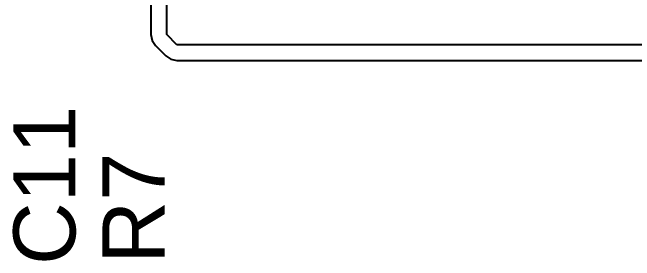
# Model space of a CAD drawing. Header units: inches. Extents: x 24 to 500, y 68 to 269.
# Drawn here: x 291.05 to 301.23, y 97.74 to 101.8 of the extents above; entities that cross this region are included whole.
import ezdxf

# ---------------------------------------------------------------- set-up
doc = ezdxf.new("R2010")
doc.units = ezdxf.units.IN
doc.layers.add('Top Layer', color=1, linetype='Continuous')
doc.layers.add('Top Overlay', color=2, linetype='Continuous')
doc.styles.add('Arial', font='', dxfattribs={"height": 0.2})
doc.styles.get('Arial').set_extended_font_data('Arial')

msp = doc.modelspace()

# ---------------------------------------------------------------- linework, layer by layer
at = {"layer": 'Top Layer'}
for p, q in [((293.314, 109.322), (293.314, 101.437)), ((293.573, 101.437), (293.573, 109.322)), ((293.314, 101.437), (293.334, 101.338)), ((293.74, 101.27), (293.573, 101.437)), ((293.334, 101.338), (293.39, 101.254)), ((293.39, 101.254), (293.39, 101.254)), ((293.39, 101.254), (293.557, 101.087)), ((313.106, 101.27), (293.74, 101.27)), ((293.557, 101.087), (293.557, 101.087)), ((293.557, 101.087), (293.641, 101.031)), ((293.641, 101.031), (293.74, 101.011)), ((293.74, 101.011), (313.106, 101.011))]:
    msp.add_line(p, q, dxfattribs=at)

# ---------------------------------------------------------------- texts
at = {"layer": 'Top Overlay', "style": 'Arial'}
for s, p in [('C11', (292.078, 97.67)), ('R7', (293.536, 97.692))]:
    msp.add_text(s, height=1.016, rotation=90, dxfattribs=at).set_placement(p)

doc.saveas('drawing.dxf')
